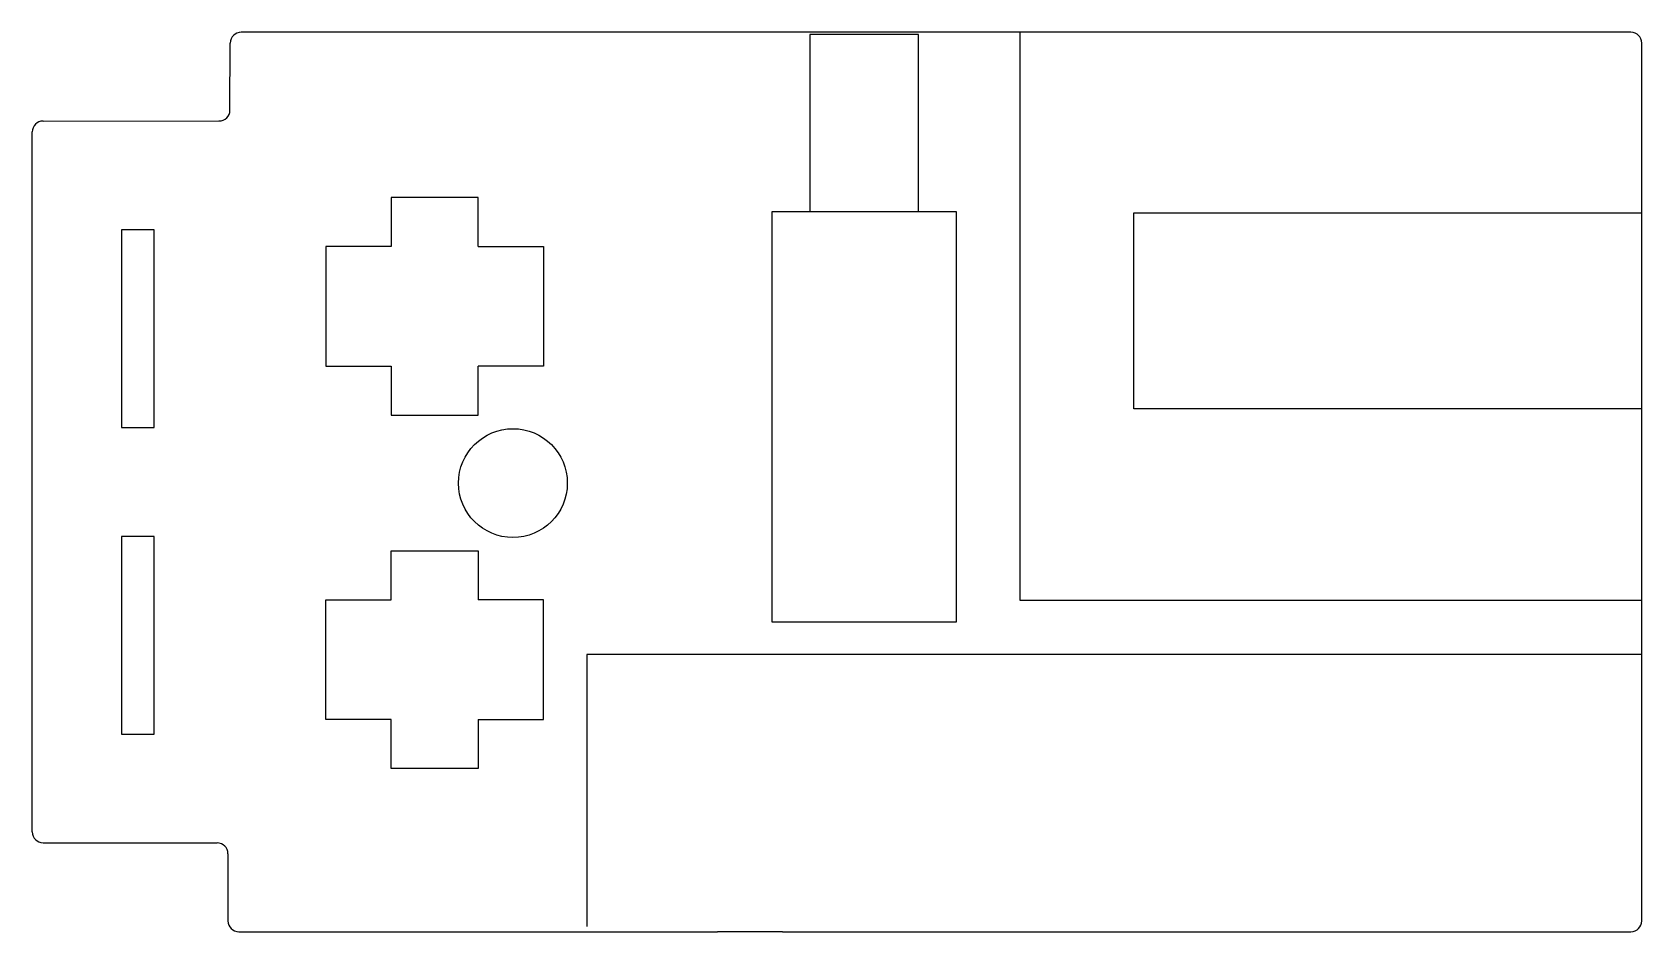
# Model space of a CAD drawing. Header units: millimetres. Extents: x -36 to 112, y -34 to 49.
import ezdxf

# ---------------------------------------------------------------- set-up
doc = ezdxf.new("R2010")
doc.units = ezdxf.units.MM
doc.layers.add('Corte exterior', color=1, linetype='Continuous', true_color=0xff0000)
doc.layers.add('mesa de trabajo y auxiliares', color=7, linetype='Continuous', true_color=0xffffff)

msp = doc.modelspace()

# ---------------------------------------------------------------- linework, layer by layer
at = {"layer": 'Corte exterior'}
for p, q in [((110.51, 49.03), (-17.28, 49.03)), ((-18.31, 41.86), (-18.28, 48.03)), ((111.51, -32.64), (111.51, 48.03)), ((-35.49, 40.86), (-19.32, 40.87)), ((-35.49, 40.86), (-35.49, 40.86)), ((-36.49, -24.47), (-36.49, 39.86)), ((-3.49, 33.83), (-3.49, 29.33)), ((4.51, 33.83), (-3.49, 33.83)), ((4.51, 29.33), (4.51, 33.83)), ((-28.29, 30.86), (-28.29, 12.69)), ((-25.29, 30.86), (-28.29, 30.86)), ((-25.29, 12.69), (-25.29, 30.86)), ((-9.49, 29.33), (-9.49, 18.33)), ((-3.49, 29.33), (-9.49, 29.33)), ((4.51, 29.33), (10.51, 29.33)), ((10.51, 29.33), (10.51, 18.33)), ((-9.49, 18.33), (-3.49, 18.33)), ((-3.49, 18.33), (-3.49, 13.83)), ((10.51, 18.33), (4.51, 18.33)), ((4.51, 13.83), (4.51, 18.33)), ((-3.49, 13.83), (4.51, 13.83)), ((-28.29, 12.69), (-25.29, 12.69)), ((-25.29, 2.69), (-28.29, 2.69)), ((-28.29, 2.69), (-28.29, -15.47)), ((-25.29, -15.47), (-25.29, 2.69)), ((-3.49, 1.36), (4.51, 1.36)), ((-3.49, -3.14), (-3.49, 1.36)), ((4.51, 1.36), (4.51, -3.14)), ((-9.49, -3.14), (-3.49, -3.14)), ((-9.49, -14.14), (-9.49, -3.14)), ((10.51, -3.14), (4.51, -3.14)), ((10.51, -14.14), (10.51, -3.14)), ((-3.49, -14.14), (-9.49, -14.14)), ((-3.49, -18.64), (-3.49, -14.14)), ((4.51, -14.14), (10.51, -14.14)), ((4.51, -14.14), (4.51, -18.64)), ((-28.29, -15.47), (-25.29, -15.47)), ((4.51, -18.64), (-3.49, -18.64)), ((-35.49, -25.47), (-19.49, -25.47)), ((-18.49, -26.47), (-18.49, -32.64)), ((-17.49, -33.64), (26.51, -33.64)), ((32.51, -33.64), (26.51, -33.64)), ((32.51, -33.64), (65.19, -33.64)), ((65.19, -33.64), (110.51, -33.64))]:
    msp.add_line(p, q, dxfattribs=at)
msp.add_circle((7.71, 7.59), 5, dxfattribs=at)
for centre, start, end in [((-17.28, 48.03), 89.6984, 179.6984), ((110.51, 48.03), 0, 90), ((-19.31, 41.87), 269.6984, 359.6984), ((-35.49, 39.86), 90, 180), ((-35.49, -24.47), 180, 270), ((-19.49, -26.47), 360, 90), ((-17.49, -32.64), 180, 270), ((110.51, -32.64), 270, 0)]:
    msp.add_arc(centre, 1, start, end, dxfattribs=at)
at = {"layer": 'mesa de trabajo y auxiliares'}
for p, q in [((54.31, 49.03), (54.31, -3.17)), ((35.01, 48.83), (35.01, 32.53)), ((45.01, 48.83), (35.01, 48.83)), ((45.01, 32.53), (45.01, 48.83)), ((31.51, 32.53), (31.51, -5.17)), ((48.51, 32.53), (31.51, 32.53)), ((48.51, -5.17), (48.51, 32.53)), ((64.81, 32.43), (111.51, 32.43)), ((64.81, 14.43), (64.81, 32.43)), ((111.51, 14.43), (64.81, 14.43)), ((54.31, -3.17), (111.51, -3.17)), ((31.51, -5.17), (48.51, -5.17)), ((14.51, -8.17), (14.51, -33.17)), ((111.51, -8.17), (14.51, -8.17))]:
    msp.add_line(p, q, dxfattribs=at)

doc.saveas('drawing.dxf')
